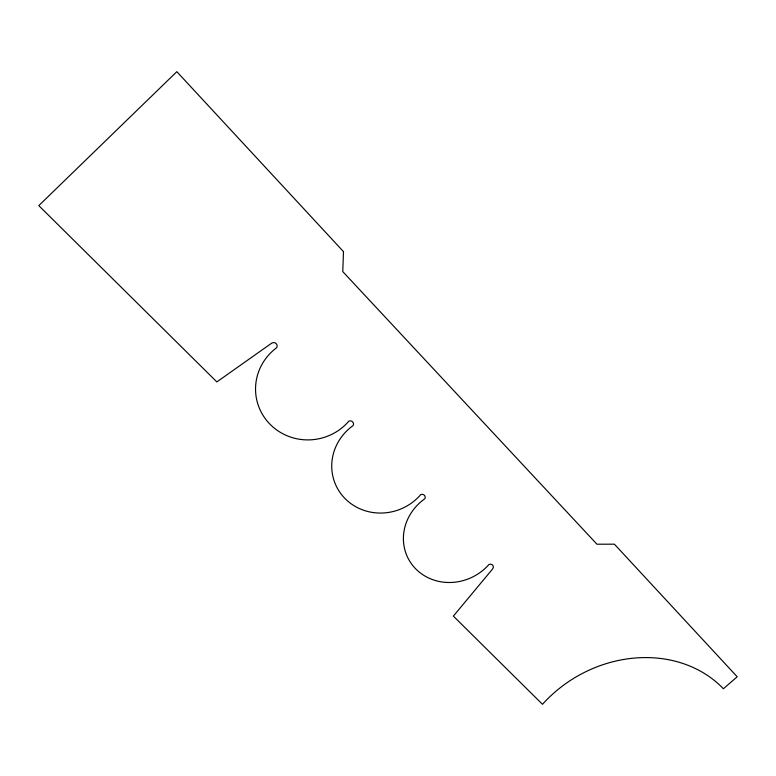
<?xml version="1.0" encoding="UTF-8"?>
<svg xmlns="http://www.w3.org/2000/svg" width="776" height="776" viewBox="0 0 776 776"><rect width="100%" height="100%" fill="white"/><g stroke="black" fill="none" stroke-linecap="round" stroke-linejoin="round"><path stroke-width="1.16" d="M343.487 251.637L342.769 271.6L596.938 544.209L614.408 544.18L737.2 676.769L723.387 688.758A122.763 104.944 -29.4 0 0 542.492 704.327L453.378 616.096L492.712 568.837A3.23 2.958 -28.5 0 0 488.928 564.511A49.625 45.988 -26.9 0 1 415.558 568.701A49.625 45.988 -26.9 0 1 424.879 498.716A3.308 3.104 -25.7 0 0 420.776 494.574A50.944 48.374 -22.6 0 1 344.913 498.435A50.944 48.374 -22.6 0 1 353.216 425.471A3.395 3.269 -19.2 0 0 348.899 421.096A52.913 51.361 -10.8 0 1 269.99 424.22A52.913 51.361 -10.8 0 1 276.751 347.648A3.511 3.434 2.2 0 0 271.804 343.07L216.853 381.918L38.8 205.621L176.831 71.673L343.487 251.637"/></g></svg>
